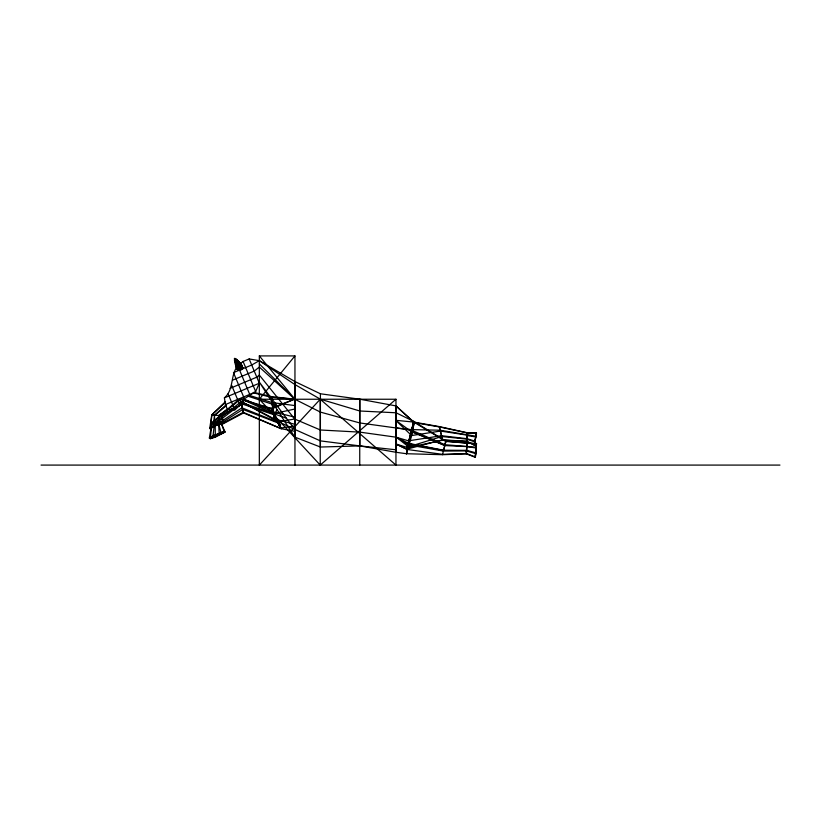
<?xml version="1.0" encoding="UTF-8"?>
<svg xmlns="http://www.w3.org/2000/svg" width="821" height="821" viewBox="0 0 821 821"><rect width="100%" height="100%" fill="white"/><g stroke="black" fill="none" stroke-linecap="round" stroke-linejoin="round"><path stroke-width="1.23" d="M237.854 365.006L238.069 363.631L236.694 361.261L236.561 362.882L242.082 368.065C238.552 368.701 238.552 364.945 236.099 364.914L236.889 366.956M238.459 367.059L241.661 369.512L240.84 368.968L241.436 368.598L238.665 367.223L240.255 368.742L238.459 367.059L240.43 369.163L239.732 368.906L240.44 370.158L237.977 368.998L236.756 364.904M395.958 412.737L413.743 421.399L445.875 441.103L466.892 443.094L466.359 453.828L466.892 443.094L476.488 443.494L475.226 457.287L466.359 453.828L442.498 454.701L406.385 453.726L395.958 452.268M466.359 453.828L466.892 443.094M240.399 363.57L243.088 361.486L249.163 358.941L259.333 360.676L294.955 381.58L294.79 437.09L320.406 447.035L359.824 445.895L396.225 449.805M236.068 363.693L236.068 361.733M243.262 368.167L239.363 365.191L242.667 367.469C236.787 357.504 231.163 353.081 236.797 368.998L239.198 369.399C237.259 368.013 233.78 358.592 239.28 362.051L238.264 362.482M476.313 447.24L444.941 444.725L411.547 430.194L395.958 427.936L411.547 429.609L440.148 430.214L476.026 436.269L475.544 436.875L467.128 435.602L467.539 433.006L476.478 432.954L474.261 445.146L466.482 441.452L467.683 432.831L439.266 426.581L413.743 422.066L395.958 420.331M249.163 358.941L259.333 383.243L255.649 391.514L244.412 398.76L239.26 405.913L229.428 410.028L227.037 408.427L225.426 404.558L224.4 397.846C233.903 389.944 230.321 375.833 237.095 366.659M467.477 435.181L440.425 431.046L411.629 435.551L395.681 420.331L411.629 431.805L444.797 445.587L466.513 446.562L475.831 447.948L476.283 443.792L445.813 441.462L413.774 422.066L395.958 405.913L414.246 422.63L439.379 426.92L467.539 433.006L476.272 433.201L474.261 445.146L475.195 441.216L467.036 438.681L441.513 435.705L408.489 440.846L395.958 437.162L408.489 443.309L443.576 450.216L466.739 450.36L475.882 452.833L475.226 457.287L476.488 443.494L475.431 456.989L466.513 453.603L442.56 454.341L407.339 449.498L395.958 443.976L406.662 449.2L442.56 439.83L466.626 441.277L474.466 444.89L476.478 432.954L475.544 436.875M241.908 367.244L242.01 366.607L241.477 366.351L242.452 367.049L239.958 366.012L242.195 367.305L239.096 368.937L236.592 368.29L237.638 367.654L236.386 367.069L237.023 367.921L236.427 367.428L238.275 366.864L241.097 369.85L241.764 369.45L241.066 368.834L242.308 369.029L241.877 368.26M276.79 409.546L275.025 415.098L273.208 413.712L240.553 402.167L214.589 422.682L213.039 435.664L209.355 438.065L210.299 438.701L215.307 437.193L225.128 432.02L221.557 424.057L211.962 422.569L209.355 438.065L224.184 431.384L225.128 432.02L210.299 438.701L211.962 422.569L239.845 398.626L270.951 408.324L275.025 415.098L281.223 428.695L294.523 431.261M395.681 443.976L407.811 447.619L442.673 440.169L466.482 441.452L467.539 433.006M466.482 441.452L467.683 432.831M225.867 405.04L214.558 415.159L213.008 426.704L209.704 428.572L211.756 414.882L225.323 401.808M466.626 441.277L467.036 438.681M442.498 454.701L445.875 441.103L443.422 451.078L408.571 444.92L395.681 436.751L408.571 446.798L441.79 436.536L466.687 439.102L474.702 441.821M444.797 445.587L445.875 441.103M407.339 449.498L413.743 421.399L406.385 453.726L413.743 421.399M411.629 435.551L414.246 422.63L413.743 422.066L406.662 449.2L408.571 446.798L411.629 435.551L411.547 429.609M406.385 453.726L413.774 422.066M407.811 447.619L414.246 422.63M406.662 449.2L413.743 422.066M240.194 370.25L238.008 370.292L236.797 368.998L237.977 368.998L239.619 370.415L238.47 369.276L240.44 370.158L240.748 369.019M239.486 370.445L237.977 368.998L237.505 370.004L238.849 370.445L238.223 368.619L240.009 369.306L239.198 368.937L240.317 369.224L242.739 367.377L239.958 366.012L243.098 368.003M236.345 361.414L235.104 361.312L235.914 361.845L234.467 358.459L236.838 360.932L239.28 362.051L238.408 361.178L236.274 361.004L235.853 361.804L236.848 364.883L236.315 363.518L236.469 364.914L236.007 364.442L238.008 363.857L236.705 363.344L239.65 363.518L241.446 366.279M239.506 363.611L239.958 362.81L238.357 361.835L242 366.597M238.942 364.668L239.65 363.518L236.694 361.261M466.513 446.562L466.892 446.008M443.422 451.078L466.359 450.914L466.739 450.36M475.882 452.833L475.4 453.541L466.359 450.914M237.526 361.63L238.408 361.178L234.467 358.459L236.181 361.651L234.847 360.532L236.674 360.932L241.897 365.622L241.282 365.725L241.723 365.181L241.025 364.575L241.651 365.735L239.157 364.924L239.65 363.518L238.295 363.888M240.153 367.213L242.195 367.305L240.327 366.577M259.333 399.242L294.955 355.914L259.333 355.914L259.333 465.086L320.231 399.242L395.958 465.086L395.958 399.242L259.333 399.242L320.231 465.086L395.958 399.242M237.628 362.01L238.408 361.178L237.166 361.055M238.726 364.401L239.65 363.518L238.511 364.144M225.529 402.085L211.91 414.892L210.392 428.449L209.704 428.572L223.333 421.82L221.855 415.878L211.756 414.882L214.938 415.19L226.339 405.636M230.752 409.463L234.785 409.884L239.26 405.913M271.7 408.899L281.223 428.695L243.55 412.953L221.814 424.519L212.208 423.02L240.225 399.283L271.7 408.899L294.523 399.16L271.217 396.564L253.812 392.346M211.962 422.569L221.557 424.057L224.184 431.384L213.039 435.664L215.307 437.193L215.205 423.78L241.466 403.747L275.025 415.098M227.735 408.735L218.673 415.57L218.365 423.954L213.008 426.704L223.333 421.82L210.392 428.449L214.661 426.427L214.558 415.159M232.692 409.463L221.855 415.878L218.673 415.57L228.197 409.258M237.977 368.998L237.095 369.594L238.849 370.445M218.571 423.297L221.454 434.422L219.176 432.903L218.571 423.297L241.938 407.832L277.149 421.912L280.772 424.919M396.225 412.789L359.824 411.003L320.406 399.211L294.79 384.485L259.333 360.676L251.708 365.017L233.482 372.642L244.412 398.76M242.021 366.115L241.436 365.212L242.205 366.546L239.763 365.735L241.569 366.525L242.051 366.197L241.138 365.437L241.651 365.735M219.186 424.395L242.842 409.412L278.966 423.297M232.497 409.197L221.701 415.867L222.645 421.932L218.365 423.954L220.028 423.677L219.053 415.6M238.973 405.194L243.293 402.526L274.163 418.905L294.523 424.2M236.099 362.841L235.996 363.477L235.483 362.43L236.489 362.677M238.111 406.262L243.529 403.049L274.45 419.705L294.523 429.352M240.645 364.627L241.61 364.935L240.851 365.088L241.466 364.688L240.337 363.765L241.251 364.37L236.274 361.004L234.467 358.459L236.52 360.922M221.557 424.057L243.18 412.296L281.223 428.695M239.034 362.441L240.933 363.908L239.845 363.96M232.682 380.113L254.243 371.092L259.333 367.069L294.79 399.211L320.406 412.101L359.824 422.959L396.225 427.987M230.116 388.323L256.788 377.167L259.333 375.084L294.79 419.1L320.406 429.999L359.824 432.123L396.225 437.213M224.4 397.846L259.333 383.243M225.426 404.558L253.976 392.623M236.325 362.123L235.483 362.43L236.212 362.892M294.523 426.007L280.474 428.11L270.951 408.324L294.523 399.16L271.505 397.364L253.525 392.869M241.702 366.833L242.236 366.618L241.292 365.868L242.123 366.371L241.384 366.145M238.942 363.087L239.958 362.81M236.438 364.801L236.653 365.54L236.007 364.442L237.854 365.232L236.181 365.489L236.807 366.299M237.731 361.363L238.408 361.178M236.592 368.29L239.896 368.855M241.569 366.525L242.174 366.802L241.518 366.258M273.208 413.712L294.523 409.104M277.149 421.912L294.523 419.049M237.177 364.873L237.905 364.308L235.914 363.96M236.746 364.565L236.007 364.442L237.946 364.083L236.859 363.795M236.54 364.165L237.946 364.083M236.982 367.644L236.386 367.069L238.275 366.864L237.29 367.962L237.874 368.208L238.275 366.864L237.392 366.217L237.977 366.166L236.92 365.848L236.284 366.279L236.828 366.484M237.248 367.808L237.751 367.972L236.51 367.859L237.146 368.455M238.223 368.619L236.694 368.639L237.874 368.886L236.766 368.886L237.885 369.635M240.933 365.212L241.374 365.088M41.05 465.086L779.95 465.086M239.055 369.399L240.317 369.224L239.096 368.937M237.854 364.77L236.099 364.914L237.033 365.519M236.263 361.733L235.36 362.082L235.832 362.892M240.717 365.673L241.035 365.201M294.955 381.58L320.406 393.772L359.824 399.211L396.225 405.964L396.225 452.32L359.824 445.895L320.406 440.887L294.79 429.404L259.333 382.104L294.79 437.09M249.451 395.404L271.884 402.536L294.523 405.533M236.274 361.548L235.104 361.312L235.925 362.256M212.208 423.02L221.814 424.519M237.638 367.654L236.458 367.562L237.105 368.311L236.458 367.562L237.084 368.208M408.509 443.781L443.525 450.462M237.916 368.311L236.622 368.393L237.587 368.598M242.995 398.626L273.095 411.793L294.523 417.068M237.3 365.55L237.936 365.93M237.392 366.217L238.039 366.392M247.696 396.081L276.79 405.697M242.852 368.608L238.911 367.336M242.308 369.029L240.861 368.424M242.411 399.386L273.793 413.722L286.057 418.063M238.829 368.875L240.009 369.306M238.788 362.666L240.625 363.559L239.732 363.087M241.271 365.756L239.157 364.924L241.826 366.248M239.157 367.408L241.189 368.219L239.424 367.439M238.234 362.174L239.147 362.543L238.121 362.082M411.608 431.333L444.838 445.341M239.363 365.191L241.333 366.022M237.351 368.968L237.957 369.234M240.348 367.059L241.631 367.87M236.161 362.318L235.104 361.312M238.603 368.834L240.44 370.158M238.757 369.327L240.317 370.209M234.847 360.532L236.017 361.209M236.848 364.883L236.592 364.103M238.665 367.223L240.84 368.968M240.943 364.452L241.61 364.935M259.333 363.898L294.955 399.242L259.333 355.914M239.845 398.626L243.55 412.953L239.845 398.626L243.18 412.296M240.553 402.167L241.466 403.747M241.938 407.832L242.842 409.412M214.589 422.682L215.205 423.78M242.739 367.377L243.201 368.239M270.951 408.324L280.474 428.11M242.79 400.607L243.529 403.049L242.564 400.32M243.088 361.486L255.649 391.514M239.558 370.097L250.148 395.414M231.501 384.957L239.814 404.835M228.094 393.875L234.785 409.884M271.217 396.564L274.45 419.705L271.217 396.564L274.163 418.905M271.884 402.536L272.572 404.466M273.095 411.793L273.793 413.722M439.266 426.581L442.56 439.83M242.564 400.022L243.529 403.049M439.379 426.92L442.673 440.169M240.225 399.283L243.55 412.953M236.592 359.567L236.838 360.932M408.489 440.846L408.909 443.34M271.505 397.364L274.45 419.705M411.547 430.194L411.629 431.805M408.489 443.309L408.571 444.92M359.824 399.211L359.824 445.895M359.742 399.242L359.742 465.086M320.406 393.772L320.406 447.035M320.231 399.242L320.231 465.086M294.955 355.914L294.955 465.086M242.123 366.371L241.6 366.607L241.692 365.961L242.123 366.371M236.828 365.273L236.181 365.489L236.725 365.909L236.14 365.129L236.828 365.273M241.651 368.424L241.005 368.342L241.651 368.424"/></g></svg>
